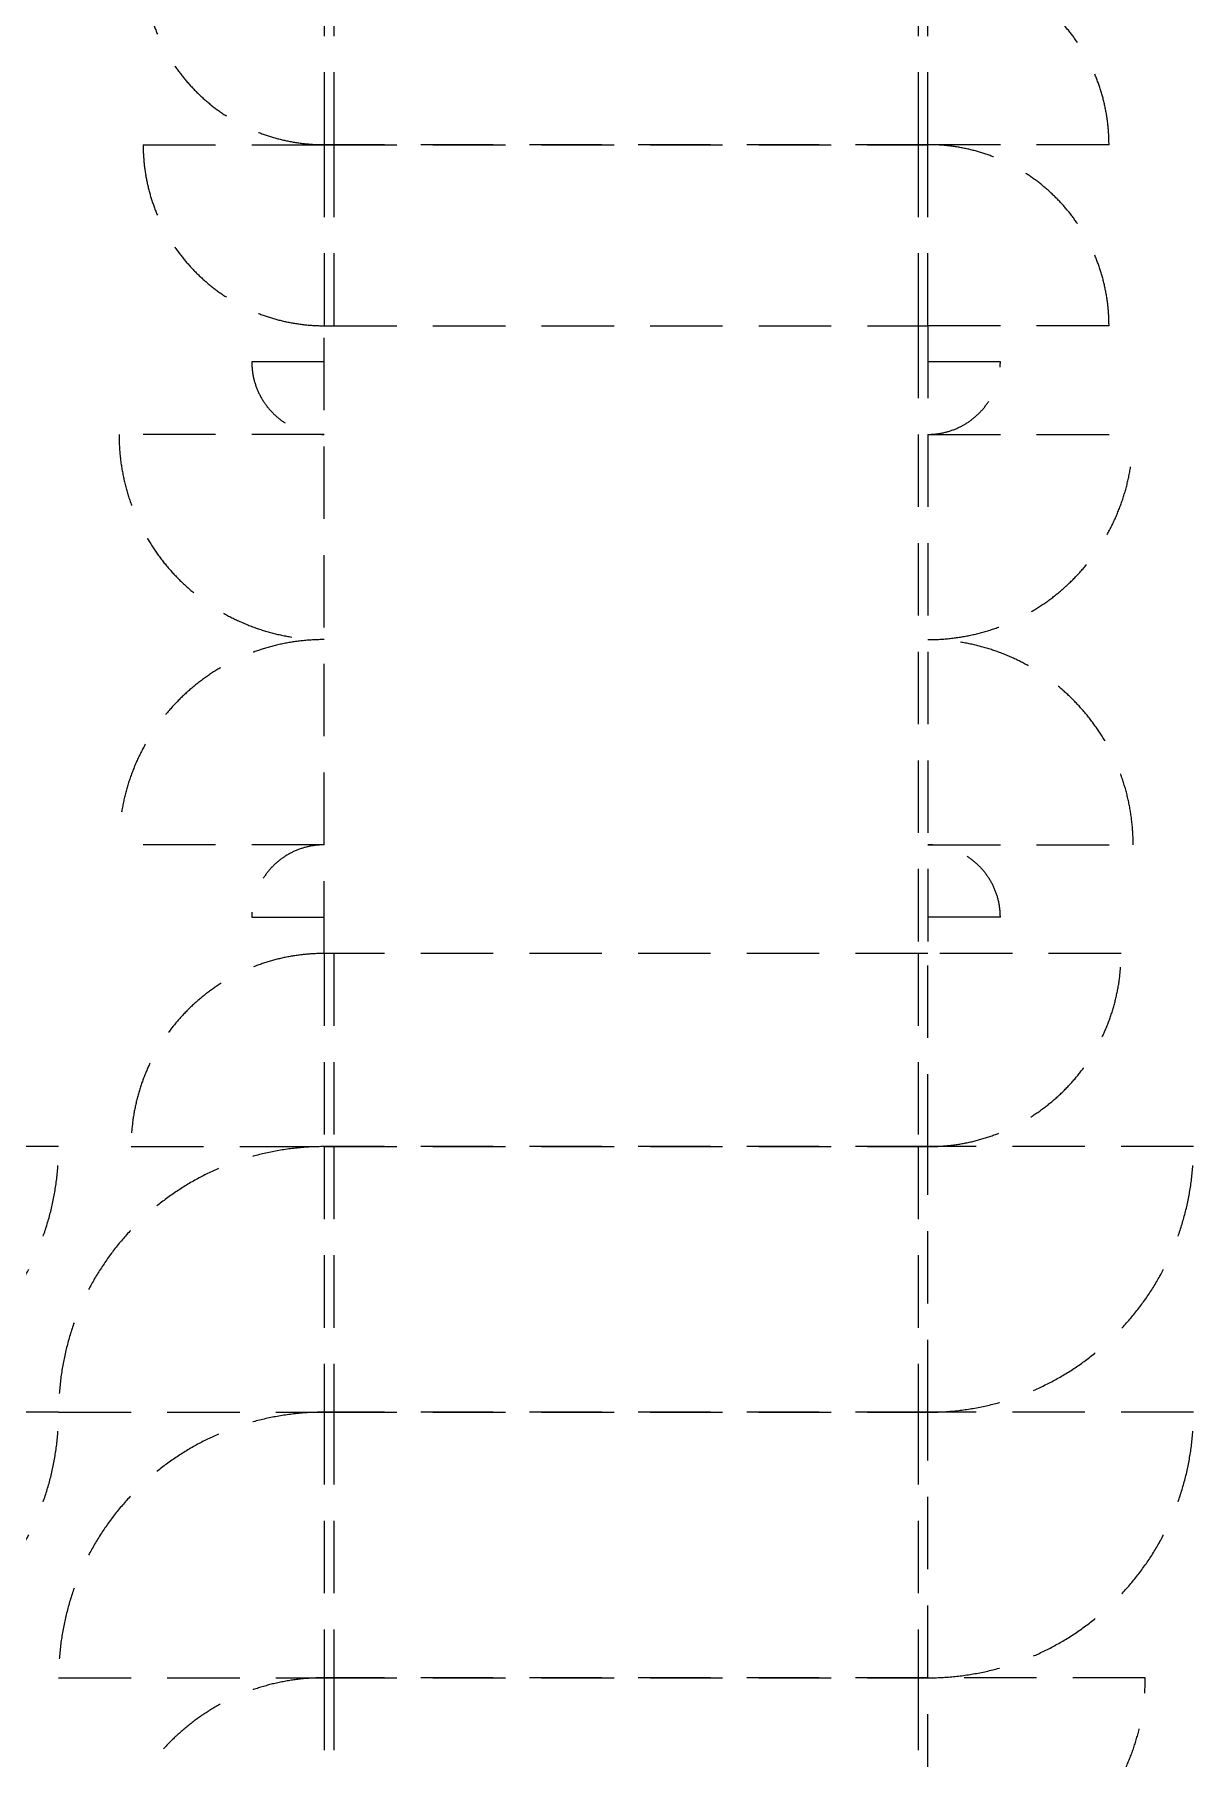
# Model space of a CAD drawing. Header units: millimetres. Extents: x -95754 to 177808, y 34455 to 150605.
# Drawn here: x 124454 to 129254, y 135071 to 142211 of the extents above; entities that cross this region are included whole.
import ezdxf

# ---------------------------------------------------------------- set-up
doc = ezdxf.new("R2010")
doc.units = ezdxf.units.MM
doc.header["$LTSCALE"] = 300
doc.linetypes.add('H1', pattern=[1.5, 1, -0.5])
doc.layers.add('------00 Switch Gear', color=8, linetype='Continuous')
doc.layers.add('A-ETC-전기', color=253, linetype='H1')

# ---------------------------------------------------------------- blocks, each defined once
blk = doc.blocks.new('750X2500')
at = {"layer": 'A-ETC-전기'}
for p, q in [((-3250, 750), (-2458, 750)), ((-2460, 750), (-2460, 0)), ((-40, 750), (-40, 0)), ((750, 0), (-42, 0))]:
    blk.add_line(p, q, dxfattribs=at)
blk.add_lwpolyline([(-2500, 750), (-2500, 0), (0, 0), (0, 750)], close=True, dxfattribs=at)
for centre, start, end in [((-2500, 750), 180, 270), ((0, 0), 0, 90)]:
    blk.add_arc(centre, 750, start, end, dxfattribs=at)
blk = doc.blocks.new('800X2500')
at = {"layer": 'A-ETC-전기'}
for p, q in [((-2460, 800), (-2460, 0)), ((800, 800), (-42, 800)), ((-40, 800), (-40, 0)), ((-3300, 0), (-2458, 0))]:
    blk.add_line(p, q, dxfattribs=at)
blk.add_lwpolyline([(-2500, 800), (-2500, 0), (0, 0), (0, 800)], close=True, dxfattribs=at)
for centre, start, end in [((-2500, 0), 90, 180), ((0, 800), 270, 0)]:
    blk.add_arc(centre, 800, start, end, dxfattribs=at)
blk = doc.blocks.new('1100X2500')
at = {"layer": 'A-ETC-전기'}
for p, q in [((-2460, 1100), (-2460, 0)), ((1100, 1100), (-42, 1100)), ((-40, 1100), (-40, 0)), ((-3600, 0), (-2458, 0))]:
    blk.add_line(p, q, dxfattribs=at)
at = {"layer": 'A-ETC-전기', "elevation": 0}
blk.add_lwpolyline([(-2500, 1100), (-2500, 0), (0, 0), (0, 1100)], close=True, dxfattribs=at)
at = {"layer": 'A-ETC-전기'}
for centre, start, end in [((-2500, 0), 90, 180), ((0, 1100), 270, 0)]:
    blk.add_arc(centre, 1100, start, end, dxfattribs=at)
blk = doc.blocks.new('900X2500')
at = {"layer": 'A-ETC-전기'}
for p, q in [((-2460, 900), (-2460, 0)), ((900, 900), (-42, 900)), ((-40, 900), (-40, 0)), ((-3400, 0), (-2458, 0))]:
    blk.add_line(p, q, dxfattribs=at)
at = {"layer": 'A-ETC-전기', "elevation": 0}
blk.add_lwpolyline([(-2500, 900), (-2500, 0), (0, 0), (0, 900)], close=True, dxfattribs=at)
at = {"layer": 'A-ETC-전기'}
for centre, start, end in [((-2500, 0), 90, 180), ((0, 900), 270, 0)]:
    blk.add_arc(centre, 900, start, end, dxfattribs=at)

msp = doc.modelspace()

# ---------------------------------------------------------------- linework, layer by layer
at = {"layer": 'A-ETC-전기'}
for p, q in [((128113.6, 141005), (128113.6, 138405)), ((125653.6, 140855, 0), (125353.6, 140855, 0)), ((128453.6, 140855, 0), (128153.6, 140855, 0)), ((125653.6, 140555, 0), (124803.6, 140555, 0)), ((128153.6, 140555, 0), (129003.6, 140555, 0)), ((125653.6, 138855, 0), (124803.6, 138855, 0)), ((128153.6, 138855, 0), (129003.6, 138855, 0)), ((125353.6, 138555, 0), (125653.6, 138555, 0)), ((128453.6, 138555, 0), (128153.6, 138555, 0))]:
    msp.add_line(p, q, dxfattribs=at)
at = {"layer": 'A-ETC-전기', "elevation": 0}
msp.add_lwpolyline([(128153.6, 141005), (128153.6, 138405), (125653.6, 138405), (125653.6, 141005)], close=True, dxfattribs=at)
at = {"layer": 'A-ETC-전기'}
for centre, radius, start, end in [((125653.6, 140855, 0), 300, 180, 270), ((128153.6, 140855, 0), 300, 270, 0), ((125653.6, 140555, 0), 850, 180, 270), ((128153.6, 140555, 0), 850, 270, 0), ((125653.6, 138855, 0), 850, 90, 180), ((128153.6, 138855, 0), 850, 0, 90), ((125653.6, 138555, 0), 300, 90, 180), ((128153.6, 138555, 0), 300, 0, 90)]:
    msp.add_arc(centre, radius, start, end, dxfattribs=at)

# ---------------------------------------------------------------- block references
at = {"layer": '------00 Switch Gear', "rotation": 180}
for p in [(120953.6, 137605, 0), (120953.6, 136505, 0)]:
    msp.add_blockref('1100X2500', p, dxfattribs=at)
at = {"layer": '------00 Switch Gear'}
for name, p in [('1100X2500', (128153.6, 136505, 0)), ('1100X2500', (128153.6, 135405, 0)), ('900X2500', (128153.6, 134505, 0))]:
    msp.add_blockref(name, p, dxfattribs=at)
at = {"layer": 'A-ETC-전기'}
for name, p in [('750X2500', (128153.6, 141755)), ('750X2500', (128153.6, 141005)), ('800X2500', (128153.6, 137605))]:
    msp.add_blockref(name, p, dxfattribs=at)

doc.saveas('drawing.dxf')
